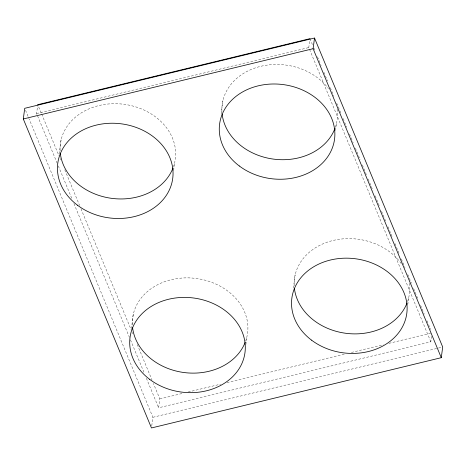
<?xml version="1.0" encoding="UTF-8"?>
<svg xmlns="http://www.w3.org/2000/svg" width="466" height="466" viewBox="0 0 466 466"><rect width="100%" height="100%" fill="white"/><g stroke="black" fill="none" stroke-linecap="round" stroke-linejoin="round"><path stroke-width="0.35" stroke-dasharray="2.33 1.75" d="M57.207 163.269L36.587 113.564L37.775 104.681L41.398 113.413M59.223 153.867L61.087 139.911M131.383 328.734L133.334 314.084M173.608 170.41L174.633 162.739M151.759 425.825L152.895 417.297L29.177 119.063M431.563 336.312L430.834 341.782L158.638 407.785L159.826 398.902L153.413 383.448M221.14 113.931L222.911 100.673M245.862 344.584L246.881 336.906M430.834 341.782L308.783 47.561L309.785 40.041M293.388 288.099L295.159 274.841M335.526 130.474L336.458 123.496M407.773 304.648L408.705 297.669M36.587 113.564L308.783 47.561M159.826 398.902L183.155 393.246M188.107 392.046L220.628 384.159M226.989 382.615L344.351 354.154M351.422 352.442L383.233 344.724M388.889 343.355L430.601 333.242M152.895 417.297L437.755 348.224M438.459 348.05L441.285 347.368M309.966 38.678L312.756 45.394M313.868 48.08L314.707 50.095M317.492 56.811L321.115 65.549M323.899 72.265L327.522 80.997M330.307 87.713L333.93 96.445M336.72 103.161L341.176 113.914M343.127 118.614L346.751 127.346M349.535 134.062L353.158 142.794M355.389 148.171L360.125 159.588M362.356 164.964L366.532 175.041M368.204 179.072L372.946 190.489M375.171 195.866L379.353 205.937M381.584 211.314L385.761 221.391M387.992 226.761L392.168 236.839M394.958 243.555L399.414 254.302M401.366 259.009L404.989 267.74M407.773 274.457L411.396 283.188M413.627 288.565L417.804 298.636M420.594 305.358L424.217 314.09M427.002 320.806L430.625 329.538M41.678 114.083L58.955 155.731M60.067 158.417L60.627 159.762M64.803 169.84L79.575 205.442M80.968 208.797L131.121 329.712M132.239 332.398L132.793 333.743M137.254 344.49L152.021 380.093M58.326 165.96L72.259 199.547M73.931 203.578L129.379 337.25M130.497 339.935L144.431 373.522M146.376 378.229L158.638 407.785M25.56 110.331L28.904 118.393M60.114 150.897A57.97 47.427 7.6 0 1 124.556 104.367A57.97 47.427 7.6 0 1 173.474 166.712M337.099 109.073A57.97 47.427 7.6 0 1 335.299 127.474M221.933 111.654A57.97 47.427 7.6 0 1 262.241 65.974A57.97 47.427 7.6 0 1 328.379 88.575M409.346 283.246A57.97 47.427 7.6 0 1 407.546 301.642M294.186 285.827A57.97 47.427 7.6 0 1 335.252 239.984A57.97 47.427 7.6 0 1 401.465 263.896M132.361 325.064A57.97 47.427 7.6 0 1 196.803 278.54A57.97 47.427 7.6 0 1 245.722 340.885"/><path stroke-width="0.7" d="M23.3 118.976L24.721 108.316L314.527 38.043L442.7 347.024L441.279 357.684L151.473 427.957L23.3 118.976L313.105 48.703L314.527 38.043M37.775 104.681L309.966 38.678M313.105 48.703L441.279 357.684M172.991 168.022A57.97 47.427 7.6 0 1 111.986 198.388A57.97 47.427 7.6 0 1 60.353 153.64M334.815 128.785A57.97 47.427 7.6 0 1 273.804 159.151A57.97 47.427 7.6 0 1 222.177 114.403M407.063 302.952A57.97 47.427 7.6 0 1 346.057 333.318A57.97 47.427 7.6 0 1 294.43 288.57M245.238 342.195A57.97 47.427 7.6 0 1 184.233 372.561A57.97 47.427 7.6 0 1 132.606 327.814M239.285 165.966A57.97 47.427 7.6 0 0 333.848 143.039A57.97 47.427 7.6 0 0 258.094 85.866A57.97 47.427 7.6 0 0 239.285 165.966M311.533 340.139A57.97 47.427 7.6 0 0 406.102 317.206A57.97 47.427 7.6 0 0 330.347 260.04A57.97 47.427 7.6 0 0 311.533 340.139M77.461 205.209A57.97 47.427 7.6 0 0 172.024 182.276A57.97 47.427 7.6 0 0 96.27 125.109A57.97 47.427 7.6 0 0 77.461 205.209M149.708 379.376A57.97 47.427 7.6 0 0 244.277 356.449A57.97 47.427 7.6 0 0 168.523 299.277A57.97 47.427 7.6 0 0 149.708 379.376"/></g></svg>
